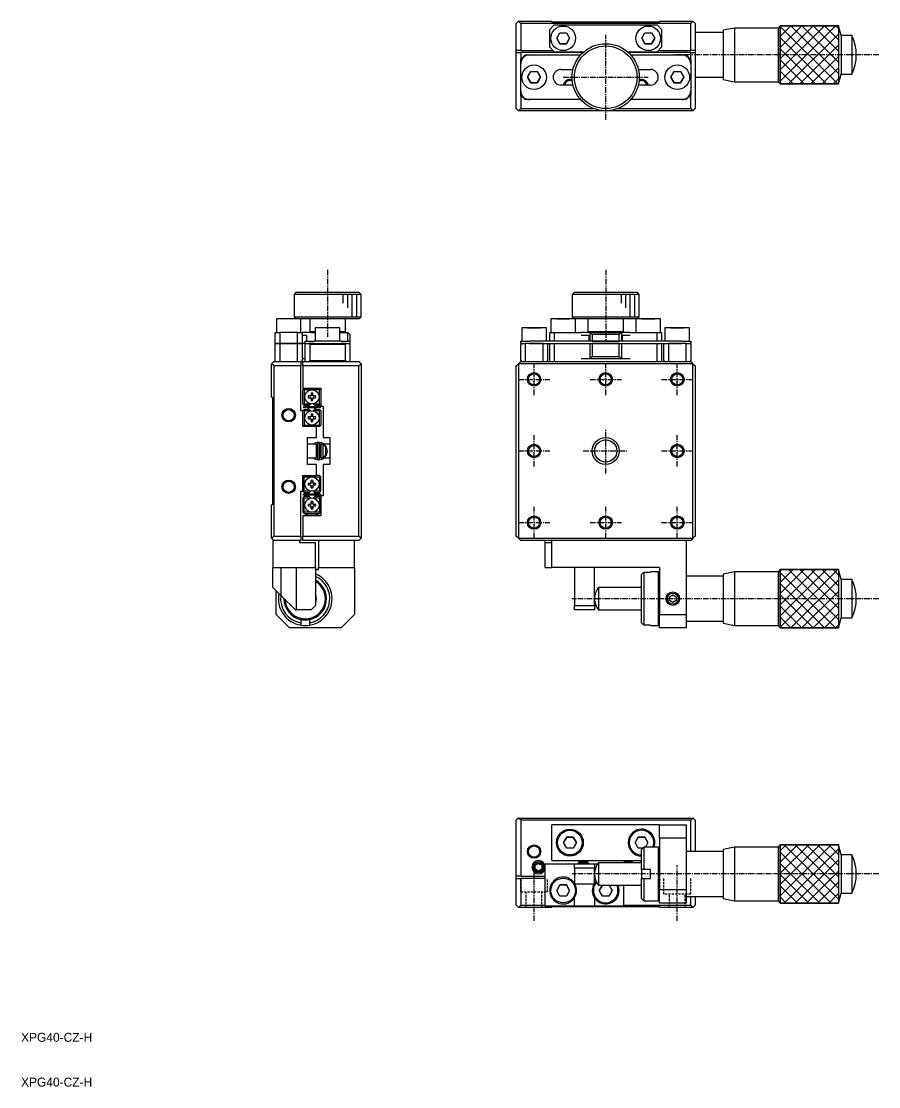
# Model space of a CAD drawing. Extents: x 10 to 361, y 10 to 248.
# Drawn here: x 10.1 to 201.6, y 10 to 248 of the extents above; entities that cross this region are included whole.
import ezdxf

# ---------------------------------------------------------------- set-up
doc = ezdxf.new("R2010")
doc.units = 0
doc.linetypes.add('CENTER', pattern=[2, 1.25, -0.25, 0.25, -0.25])
doc.linetypes.add('DASHED', pattern=[0.75, 0.5, -0.25])
doc.layers.get('0').update_dxf_attribs({"linetype": 'CONTINUOUS'})
doc.layers.add('CENTER', color=1, linetype='CENTER')
doc.styles.get("Standard").update_dxf_attribs({"font": 'FGP教科書体NT-M'})

msp = doc.modelspace()

# ---------------------------------------------------------------- linework, layer by layer
at = {"color": 7, "linetype": 'CONTINUOUS'}
for p, q in [((120.641971, 247.5), (121.141971, 248)), ((121.141971, 248), (121.641971, 247.5)), ((121.141971, 248), (128.641971, 248)), ((128.641971, 247.8), (128.641971, 248)), ((152.641971, 247.8), (128.641971, 247.8)), ((152.641971, 248), (152.641971, 247.8)), ((152.641971, 248), (160.141971, 248)), ((159.641971, 247.5), (160.141971, 248)), ((160.141971, 248), (160.641971, 247.5)), ((120.641971, 241.5), (120.641971, 247.5)), ((121.641971, 247.5), (121.641971, 241.5)), ((159.641971, 247.5), (121.641971, 247.5)), ((129.141971, 247.2), (128.141971, 246.2)), ((128.141971, 242.2), (128.141971, 246.2)), ((129.141971, 247.2), (152.141971, 247.2)), ((129.698595, 244.2), (130.420283, 245.45)), ((130.420283, 245.45), (131.863659, 245.45)), ((131.863659, 245.45), (132.585346, 244.2)), ((148.698595, 244.2), (149.420283, 245.45)), ((149.420283, 245.45), (150.863659, 245.45)), ((150.863659, 245.45), (151.585346, 244.2)), ((153.141971, 246.2), (152.141971, 247.2)), ((153.141971, 246.2), (153.141971, 242.2)), ((159.641971, 241.5), (159.641971, 247.5)), ((160.641971, 247.5), (160.641971, 241.5)), ((166.891971, 245.5), (160.641971, 245.5)), ((169.39197, 246.499996), (166.891971, 245.999997)), ((166.891971, 245.999997), (166.891971, 235.000003)), ((169.39197, 246.499996), (169.39197, 234.500004)), ((179.141975, 246.499996), (169.39197, 246.499996)), ((179.641977, 246.999999), (179.141975, 246.499996)), ((179.141975, 246.499996), (179.141975, 234.500004)), ((179.641977, 246.999999), (192.641978, 246.999999)), ((179.641977, 234.000001), (179.641977, 246.999999)), ((193.231466, 244.8), (192.641978, 246.999999)), ((192.641978, 246.999999), (192.641978, 234.000001)), ((130.420283, 242.95), (129.698595, 244.2)), ((129.698595, 244.2), (130.420283, 242.95)), ((131.863659, 242.95), (130.420283, 242.95)), ((130.420283, 242.95), (131.863659, 242.95)), ((132.585346, 244.2), (131.863659, 242.95)), ((131.863659, 242.95), (132.585346, 244.2)), ((149.420283, 242.95), (148.698595, 244.2)), ((148.698595, 244.2), (149.420283, 242.95)), ((150.863659, 242.95), (149.420283, 242.95)), ((149.420283, 242.95), (150.863659, 242.95)), ((151.585346, 244.2), (150.863659, 242.95)), ((150.863659, 242.95), (151.585346, 244.2)), ((193.231466, 244.8), (193.231466, 236.2)), ((195.641977, 244.8), (193.231466, 244.8)), ((195.641977, 244.8), (195.641977, 236.2)), ((121.641971, 241.5), (120.641971, 241.5)), ((120.641971, 241), (120.641971, 241.5)), ((120.641971, 228.5), (120.641971, 241)), ((120.641971, 241), (121.641971, 241)), ((121.641971, 241.5), (128.841971, 241.5)), ((121.641971, 241), (121.641971, 239.5)), ((135.542951, 241), (121.641971, 241)), ((122.641971, 240.5), (121.841971, 239.7)), ((122.641971, 240.5), (123.641971, 240.5)), ((123.641971, 240.5), (135.051801, 240.5)), ((128.141971, 242.2), (129.141971, 241.2)), ((129.141971, 241.2), (135.141971, 241.2)), ((159.641971, 241), (145.74099, 241)), ((146.141971, 241.2), (152.141971, 241.2)), ((146.232141, 240.5), (157.641971, 240.5)), ((152.141971, 241.2), (153.141971, 242.2)), ((152.441971, 241.5), (159.641971, 241.5)), ((157.641971, 240.5), (158.641971, 240.5)), ((159.441971, 239.7), (158.641971, 240.5)), ((160.641971, 241.5), (159.641971, 241.5)), ((159.641971, 241), (160.641971, 241)), ((159.641971, 239.5), (159.641971, 241)), ((160.641971, 241.5), (160.641971, 241)), ((160.641971, 241), (160.641971, 228.5)), ((121.641971, 239.5), (121.841971, 239.7)), ((121.641971, 238.5), (121.641971, 239.5)), ((121.641971, 232.5), (121.641971, 238.5)), ((121.841971, 239.7), (121.841971, 239.37178)), ((159.441971, 239.37178), (159.441971, 239.7)), ((159.441971, 239.7), (159.641971, 239.5)), ((159.641971, 239.5), (159.641971, 238.5)), ((159.641971, 238.5), (159.641971, 232.5)), ((123.198595, 235.5), (123.920283, 236.75)), ((123.920283, 236.75), (125.363659, 236.75)), ((125.363659, 236.75), (126.085346, 235.5)), ((130.641971, 237.25), (133.348995, 237.25)), ((147.934947, 237.25), (150.641971, 237.25)), ((155.198595, 235.5), (155.920283, 236.75)), ((155.920283, 236.75), (157.363659, 236.75)), ((157.363659, 236.75), (158.085346, 235.5)), ((192.641978, 234.000001), (193.231466, 236.2)), ((193.231466, 236.2), (195.641977, 236.2)), ((123.920283, 234.25), (123.198595, 235.5)), ((123.198595, 235.5), (123.920283, 234.25)), ((125.363659, 234.25), (123.920283, 234.25)), ((123.920283, 234.25), (125.363659, 234.25)), ((126.085346, 235.5), (125.363659, 234.25)), ((125.363659, 234.25), (126.085346, 235.5)), ((133.348995, 233.75), (130.641971, 233.75)), ((150.641971, 233.75), (147.934947, 233.75)), ((155.920283, 234.25), (155.198595, 235.5)), ((155.198595, 235.5), (155.920283, 234.25)), ((157.363659, 234.25), (155.920283, 234.25)), ((155.920283, 234.25), (157.363659, 234.25)), ((158.085346, 235.5), (157.363659, 234.25)), ((157.363659, 234.25), (158.085346, 235.5)), ((160.641971, 235.5), (166.891971, 235.5)), ((166.891971, 235.000003), (169.39197, 234.500004)), ((169.39197, 234.500004), (179.141975, 234.500004)), ((179.141975, 234.500004), (179.641977, 234.000001)), ((192.641978, 234.000001), (179.641977, 234.000001)), ((121.641971, 231.5), (121.641971, 232.5)), ((121.841971, 231.3), (121.641971, 231.5)), ((121.641971, 231.5), (121.641971, 228.5)), ((121.841971, 231.62822), (121.841971, 231.3)), ((121.841971, 231.3), (122.641971, 230.5)), ((158.641971, 230.5), (159.441971, 231.3)), ((159.441971, 231.3), (159.441971, 231.62822)), ((159.641971, 231.5), (159.441971, 231.3)), ((159.641971, 232.5), (159.641971, 231.5)), ((159.641971, 228.5), (159.641971, 231.5)), ((123.641971, 230.5), (122.641971, 230.5)), ((135.051801, 230.5), (123.641971, 230.5)), ((157.641971, 230.5), (146.232141, 230.5)), ((158.641971, 230.5), (157.641971, 230.5)), ((120.641971, 228.5), (121.141971, 228)), ((121.141971, 228), (121.641971, 228.5)), ((140.641971, 228), (121.141971, 228)), ((121.641971, 228.5), (137.949388, 228.5)), ((160.141971, 228), (140.641971, 228)), ((143.334553, 228.5), (159.641971, 228.5)), ((159.641971, 228.5), (160.141971, 228)), ((160.141971, 228), (160.641971, 228.5)), ((71.5, 187.5), (71, 187)), ((86, 187), (71, 187)), ((71, 187), (71, 182)), ((71.5, 187.5), (85.5, 187.5)), ((86, 187), (85.5, 187.5)), ((86, 182), (86, 187)), ((133.641971, 187.5), (133.141971, 187)), ((140.641971, 187), (133.141971, 187)), ((133.141971, 187), (133.141971, 182)), ((133.641971, 187.5), (140.641971, 187.5)), ((140.641971, 187.5), (147.641971, 187.5)), ((148.141971, 187), (140.641971, 187)), ((148.141971, 187), (147.641971, 187.5)), ((148.141971, 182), (148.141971, 187)), ((72.55, 181.5), (67.05, 181.5)), ((67.05, 181.5), (67.05, 178.5)), ((71, 182), (86, 182)), ((71, 182), (71.5, 181.5)), ((85.5, 181.5), (72.55, 181.5)), ((72.55, 178.5), (72.55, 181.5)), ((74.5, 181.5), (74.5, 178.7)), ((82.5, 178.7), (82.5, 181.5)), ((85.5, 181.5), (86, 182)), ((133.641971, 181.5), (128.391971, 181.5)), ((131.141971, 181.5), (128.391971, 181.5)), ((128.391971, 181.5), (128.391971, 178.5)), ((129.698595, 181.5), (130.420283, 181.5)), ((130.420283, 181.5), (129.698595, 181.5)), ((130.420283, 181.5), (131.863659, 181.5)), ((131.863659, 181.5), (130.420283, 181.5)), ((133.641971, 181.5), (131.141971, 181.5)), ((131.863659, 181.5), (132.585346, 181.5)), ((132.585346, 181.5), (131.863659, 181.5)), ((133.141971, 182), (148.141971, 182)), ((133.141971, 182), (133.641971, 181.5)), ((147.641971, 181.5), (133.641971, 181.5)), ((133.891971, 178.5), (133.891971, 181.5)), ((136.641971, 181.5), (136.641971, 178.7)), ((144.641971, 178.7), (144.641971, 181.5)), ((147.391971, 181.5), (147.391971, 178.5)), ((147.641971, 181.5), (148.141971, 182)), ((152.891971, 181.5), (147.641971, 181.5)), ((150.141971, 181.5), (147.641971, 181.5)), ((148.698595, 181.5), (149.420283, 181.5)), ((149.420283, 181.5), (148.698595, 181.5)), ((149.420283, 181.5), (150.863659, 181.5)), ((150.863659, 181.5), (149.420283, 181.5)), ((152.891971, 181.5), (150.141971, 181.5)), ((150.863659, 181.5), (151.585346, 181.5)), ((151.585346, 181.5), (150.863659, 181.5)), ((152.891971, 178.5), (152.891971, 181.5)), ((74.5, 178.7), (75.75, 178.7)), ((74.5, 178.7), (74.7, 178.5)), ((81.25, 179.5), (75.75, 179.5)), ((75.75, 179.5), (75.75, 176.5)), ((81.25, 176.5), (81.25, 179.5)), ((81.25, 178.7), (82.5, 178.7)), ((82.3, 178.5), (82.5, 178.7)), ((127.391971, 179.5), (121.891971, 179.5)), ((124.641971, 179.5), (121.891971, 179.5)), ((121.891971, 179.5), (121.891971, 176.5)), ((123.198595, 179.5), (123.920283, 179.5)), ((123.920283, 179.5), (123.198595, 179.5)), ((123.920283, 179.5), (125.363659, 179.5)), ((125.363659, 179.5), (123.920283, 179.5)), ((127.391971, 179.5), (124.641971, 179.5)), ((125.363659, 179.5), (126.085346, 179.5)), ((126.085346, 179.5), (125.363659, 179.5)), ((127.391971, 176.5), (127.391971, 179.5)), ((136.641971, 178.7), (144.641971, 178.7)), ((136.641971, 178.7), (136.841971, 178.5)), ((144.441971, 178.5), (144.641971, 178.7)), ((159.391971, 179.5), (153.891971, 179.5)), ((156.641971, 179.5), (153.891971, 179.5)), ((153.891971, 179.5), (153.891971, 176.5)), ((155.198595, 179.5), (155.920283, 179.5)), ((155.920283, 179.5), (155.198595, 179.5)), ((155.920283, 179.5), (157.363659, 179.5)), ((157.363659, 179.5), (155.920283, 179.5)), ((159.391971, 179.5), (156.641971, 179.5)), ((157.363659, 179.5), (158.085346, 179.5)), ((158.085346, 179.5), (157.363659, 179.5)), ((159.391971, 176.5), (159.391971, 179.5)), ((66.8, 176), (66.8, 178.5)), ((66.8, 178.5), (67.8, 178.5)), ((67.8, 178.5), (67.8, 176)), ((71.8, 178.5), (67.8, 178.5)), ((71.8, 176), (71.8, 178.5)), ((71.8, 178.5), (72.8, 178.5)), ((72.8, 178.5), (72.8, 176)), ((74.8, 178.5), (72.8, 178.5)), ((73.8, 177.8), (72.8, 177.8)), ((73.5, 176), (73.5, 176.5)), ((73.5, 176.5), (75.5, 176.5)), ((73.8, 177.8), (73.8, 176.5)), ((74.8, 178.5), (75.75, 178.5)), ((81.5, 176.5), (75.5, 176.5)), ((81.25, 178.5), (83, 178.5)), ((81.5, 176.5), (83.5, 176.5)), ((83, 176.5), (83, 178.5)), ((83, 178.5), (83.5, 178)), ((83.5, 178), (83.5, 176.5)), ((83.5, 176.5), (83.5, 176)), ((121.641971, 176), (121.641971, 176.5)), ((121.641971, 176.5), (123.641971, 176.5)), ((137.641971, 176.5), (123.641971, 176.5)), ((128.141971, 176.5), (128.141971, 178.5)), ((128.141971, 178.5), (129.141971, 178.5)), ((129.141971, 178.5), (129.141971, 176.5)), ((129.141971, 178.5), (135.141971, 178.5)), ((136.841971, 178.5), (135.141971, 178.5)), ((136.874022, 177.8), (135.141971, 177.8)), ((137.141971, 178.5), (136.841971, 178.5)), ((136.874022, 177.8), (136.874022, 176.5)), ((137.141971, 176.5), (137.141971, 178.5)), ((137.141971, 178.5), (137.641971, 178)), ((137.141971, 178.5), (144.141971, 178.5)), ((137.641971, 178), (137.641971, 176.5)), ((143.641971, 178), (137.641971, 178)), ((137.641971, 176.5), (143.641971, 176.5)), ((143.641971, 176.5), (137.641971, 176.5)), ((144.141971, 178.5), (143.641971, 178)), ((143.641971, 176.5), (143.641971, 178)), ((157.641971, 176.5), (143.641971, 176.5)), ((144.441971, 178.5), (144.141971, 178.5)), ((144.141971, 178.5), (144.141971, 176.5)), ((146.141971, 177.8), (144.40992, 177.8)), ((144.40992, 176.5), (144.40992, 177.8)), ((146.141971, 178.5), (144.441971, 178.5)), ((146.141971, 178.5), (152.141971, 178.5)), ((152.141971, 176.5), (152.141971, 178.5)), ((152.141971, 178.5), (153.141971, 178.5)), ((153.141971, 178.5), (153.141971, 176.5)), ((157.641971, 176.5), (159.641971, 176.5)), ((159.641971, 176.5), (159.641971, 176)), ((67.8, 176), (66.8, 176)), ((66.8, 172), (66.8, 176)), ((66.8, 176), (67.8, 176)), ((67.8, 176), (71.8, 176)), ((67.8, 176), (67.8, 172)), ((71.8, 176), (67.8, 176)), ((72.8, 176), (71.8, 176)), ((71.8, 172), (71.8, 176)), ((71.8, 176), (72.8, 176)), ((72.8, 176), (72.8, 172)), ((73.5, 176), (72.8, 176)), ((73.5, 172), (73.5, 176)), ((73.5, 176), (74.3, 176)), ((74.5, 175.8), (74.3, 176)), ((74.3, 176), (74.62822, 176)), ((74.62822, 176), (74.3, 176)), ((74.5, 175.8), (74.5, 172.2)), ((82.5, 175.8), (74.5, 175.8)), ((75.5, 176), (74.62822, 176)), ((75.5, 176), (81.5, 176)), ((82.37178, 176), (81.5, 176)), ((82.37178, 176), (82.7, 176)), ((82.7, 176), (82.37178, 176)), ((82.7, 176), (82.5, 175.8)), ((82.5, 172.2), (82.5, 175.8)), ((82.7, 176), (83.5, 176)), ((83.5, 176), (83.5, 172)), ((121.841971, 176), (121.641971, 175.8)), ((121.841971, 176), (121.641971, 176)), ((121.641971, 172.2), (121.641971, 175.8)), ((121.841971, 176), (122.641971, 176)), ((122.641971, 176), (122.641971, 172)), ((123.641971, 176), (122.641971, 176)), ((123.641971, 176), (122.641971, 176)), ((126.641971, 176), (123.641971, 176)), ((123.641971, 176), (126.641971, 176)), ((126.641971, 172), (126.641971, 176)), ((126.641971, 176), (137.641971, 176)), ((127.641971, 175.8), (127.441971, 176)), ((127.641971, 175.8), (127.641971, 172.2)), ((128.141971, 172), (128.141971, 176)), ((129.141971, 176), (129.141971, 172)), ((137.141971, 172.6), (137.141971, 176)), ((137.641971, 176), (137.641971, 173.1)), ((143.641971, 176), (137.641971, 176)), ((137.641971, 176), (143.641971, 176)), ((143.641971, 173.1), (143.641971, 176)), ((143.641971, 176), (154.641971, 176)), ((144.141971, 176), (144.141971, 172.6)), ((152.141971, 172), (152.141971, 176)), ((153.141971, 176), (153.141971, 172)), ((153.841971, 176), (153.641971, 175.8)), ((153.641971, 172.2), (153.641971, 175.8)), ((154.641971, 176), (154.641971, 172)), ((157.641971, 176), (154.641971, 176)), ((154.641971, 176), (157.641971, 176)), ((158.641971, 176), (157.641971, 176)), ((158.641971, 176), (157.641971, 176)), ((158.641971, 172), (158.641971, 176)), ((158.641971, 176), (159.441971, 176)), ((159.641971, 175.8), (159.441971, 176)), ((159.641971, 176), (159.441971, 176)), ((159.641971, 175.8), (159.641971, 172.2)), ((66, 171.5), (66.5, 172)), ((66, 164), (66, 171.5)), ((66.5, 171), (66, 171.5)), ((66.5, 172), (72.5, 172)), ((72.8, 172), (72.5, 172)), ((72.5, 172), (72.5, 171)), ((73.5, 172.6), (72.8, 172.6)), ((73, 171), (73, 172)), ((73, 172), (85.5, 172)), ((74.3, 172), (74.5, 172.2)), ((74.5, 172.2), (82.5, 172.2)), ((82.5, 172.2), (82.7, 172)), ((86, 171.5), (85.5, 172)), ((85.5, 171), (86, 171.5)), ((86, 171.5), (86, 132.5)), ((120.641971, 171), (121.141971, 171.5)), ((121.141971, 171.5), (121.641971, 172)), ((121.141971, 171.5), (121.141971, 132.5)), ((160.141971, 171.5), (121.141971, 171.5)), ((121.641971, 172.2), (121.841971, 172)), ((121.641971, 172), (159.641971, 172)), ((127.441971, 172), (127.641971, 172.2)), ((137.141971, 172.6), (135.141971, 172.6)), ((137.641971, 173.1), (137.141971, 172.6)), ((144.141971, 172.6), (137.141971, 172.6)), ((137.641971, 173.1), (143.641971, 173.1)), ((143.641971, 173.1), (144.141971, 172.6)), ((146.141971, 172.6), (144.141971, 172.6)), ((153.641971, 172.2), (153.841971, 172)), ((159.441971, 172), (159.641971, 172.2)), ((159.641971, 172), (160.141971, 171.5)), ((160.141971, 132.5), (160.141971, 171.5)), ((160.141971, 171.5), (160.641971, 171)), ((66.5, 171), (66.5, 133)), ((72.5, 171), (66.5, 171)), ((72.5, 161), (72.5, 171)), ((73, 171), (73, 166)), ((85.5, 171), (73, 171)), ((85.5, 133), (85.5, 171)), ((120.641971, 133), (120.641971, 171)), ((160.641971, 171), (160.641971, 133)), ((73, 166), (77, 166)), ((73, 165.7), (73.15, 165.85)), ((73, 162.5), (73, 165.7)), ((73.3, 166), (73.15, 165.85)), ((73.15, 165.85), (73.3, 165.7)), ((73.3, 165.7), (73.3, 162.5)), ((75, 165.7), (73.3, 165.7)), ((74.8, 164.3), (74.173864, 164.3)), ((74.8, 164.926136), (74.8, 164.3)), ((76.7, 165.7), (75, 165.7)), ((75.2, 164.3), (75.2, 164.926136)), ((75.826136, 164.3), (75.2, 164.3)), ((76.85, 165.85), (76.7, 166)), ((76.7, 165.7), (76.85, 165.85)), ((76.7, 162.5), (76.7, 165.7)), ((76.85, 165.85), (77, 165.7)), ((77, 166), (77, 162)), ((66, 164), (66.2, 164)), ((66.2, 164), (66.2, 140)), ((73.15, 162.35), (73, 162.5)), ((73.3, 162.5), (73.15, 162.35)), ((73.15, 162.35), (73.3, 162.2)), ((73.3, 162.5), (74.600951, 162.5)), ((74.300951, 162.2), (73.3, 162.2)), ((74.714938, 162.525599), (74.098439, 161.909099)), ((74.098439, 161.873744), (74.487348, 162.262652)), ((74.173864, 163.9), (74.8, 163.9)), ((74.300951, 162.2), (74.600951, 162.5)), ((74.487348, 162.262652), (74.745126, 162.520431)), ((74.600951, 162.5), (74.641607, 162.540656)), ((74.8, 163.9), (74.8, 163.273864)), ((75.2, 163.273864), (75.2, 163.9)), ((75.2, 163.9), (75.826136, 163.9)), ((75.901561, 161.909099), (75.285062, 162.525599)), ((75.358393, 162.540656), (75.399049, 162.5)), ((75.399049, 162.5), (76.7, 162.5)), ((75.399049, 162.5), (75.699049, 162.2)), ((76.7, 162.2), (75.699049, 162.2)), ((76.85, 162.35), (76.7, 162.5)), ((76.7, 162.2), (76.85, 162.35)), ((77, 162.5), (76.85, 162.35)), ((77, 162), (77.5, 162)), ((77.5, 162), (77.5, 155)), ((73, 161), (72.5, 161)), ((73, 161), (73.15, 161.15)), ((73, 157.5), (73, 161)), ((73.1, 161.85), (73.1, 161.65)), ((76.9, 161.85), (73.1, 161.85)), ((76.9, 161.65), (73.1, 161.65)), ((73.3, 161.3), (73.15, 161.15)), ((73.15, 161.15), (73.3, 161)), ((73.3, 161.3), (74.300951, 161.3)), ((73.3, 161), (73.3, 157.8)), ((74.600951, 161), (73.3, 161)), ((74.098439, 161.590901), (74.714938, 160.974401)), ((74.8, 159.6), (74.173864, 159.6)), ((74.600951, 161), (74.300951, 161.3)), ((74.641607, 160.959344), (74.600951, 161)), ((74.8, 160.226136), (74.8, 159.6)), ((75.2, 159.6), (75.2, 160.226136)), ((75.826136, 159.6), (75.2, 159.6)), ((75.901561, 161.626256), (75.254874, 160.979569)), ((75.285062, 160.974401), (75.901561, 161.590901)), ((75.399049, 161), (75.358393, 160.959344)), ((75.699049, 161.3), (75.399049, 161)), ((76.7, 161), (75.399049, 161)), ((75.699049, 161.3), (76.7, 161.3)), ((76.85, 161.15), (76.7, 161.3)), ((76.7, 161), (76.85, 161.15)), ((76.7, 157.8), (76.7, 161)), ((76.85, 161.15), (77, 161)), ((76.9, 161.65), (76.9, 161.85)), ((77, 161), (77, 157.8)), ((73.15, 157.65), (73, 157.8)), ((76, 157.5), (73, 157.5)), ((73.3, 157.8), (73.15, 157.65)), ((73.15, 157.65), (73.3, 157.5)), ((73.3, 157.8), (75, 157.8)), ((74.173864, 159.2), (74.8, 159.2)), ((74.8, 159.2), (74.8, 158.573864)), ((75, 157.8), (76.7, 157.8)), ((75.2, 158.573864), (75.2, 159.2)), ((75.2, 159.2), (75.826136, 159.2)), ((76.7, 157.5), (76, 157.5)), ((76, 155), (76, 157.5)), ((76.85, 157.65), (76.7, 157.8)), ((76.7, 157.5), (76.85, 157.65)), ((77, 157.8), (76.85, 157.65)), ((74, 155), (76, 155)), ((74, 153.075), (74, 155)), ((77.5, 155), (79, 155)), ((79, 155), (79, 149)), ((76, 153.5), (74, 153.5)), ((74, 150.925), (74, 153.075)), ((75.999964, 153.400838), (76.271101, 153.468498)), ((76, 150.5), (76, 153.5)), ((76.271159, 153), (76, 153)), ((76.271159, 153.709344), (76.271159, 150.259344)), ((77.219463, 153.793811), (76.525872, 153.932791)), ((76.722297, 153.778548), (76.711541, 153.774085)), ((76.721159, 150.259344), (76.721159, 153.709344)), ((76.721159, 153.105838), (76.721457, 153.118598)), ((77, 153), (76.721159, 153)), ((76.721457, 153.118598), (76.7224, 153.132035)), ((76.755749, 153.791149), (76.722297, 153.778548)), ((76.7224, 153.132035), (76.723987, 153.14541)), ((76.723987, 153.14541), (76.726214, 153.158691)), ((76.726214, 153.158691), (76.729077, 153.171849)), ((76.729077, 153.171849), (76.732569, 153.184853)), ((76.732569, 153.184853), (76.736683, 153.197673)), ((76.736683, 153.197673), (76.741411, 153.210281)), ((76.741411, 153.210281), (76.746744, 153.222646)), ((76.746744, 153.222646), (76.752669, 153.234739)), ((76.752669, 153.234739), (76.759176, 153.246533)), ((76.789776, 153.802061), (76.755749, 153.791149)), ((76.759176, 153.246533), (76.76625, 153.257998)), ((76.76625, 153.257998), (76.773878, 153.269107)), ((76.773878, 153.269107), (76.782043, 153.279833)), ((76.782043, 153.279833), (76.790728, 153.290148)), ((76.824294, 153.811258), (76.789776, 153.802061)), ((76.790728, 153.290148), (76.799914, 153.300027)), ((76.799914, 153.300027), (76.809583, 153.309445)), ((76.809583, 153.309445), (76.819712, 153.318376)), ((76.819712, 153.318376), (76.83028, 153.326796)), ((76.859219, 153.818718), (76.824294, 153.811258)), ((76.83028, 153.326796), (76.841262, 153.334682)), ((76.841262, 153.334682), (76.852633, 153.342013)), ((76.852633, 153.342013), (76.864366, 153.348766)), ((76.894466, 153.824423), (76.859219, 153.818718)), ((76.864366, 153.348766), (76.876434, 153.354922)), ((76.876434, 153.354922), (76.888807, 153.360463)), ((76.888807, 153.360463), (76.901455, 153.365372)), ((76.929949, 153.82836), (76.894466, 153.824423)), ((76.901455, 153.365372), (76.914346, 153.369632)), ((76.914346, 153.369632), (76.927446, 153.37323)), ((76.927446, 153.37323), (76.940723, 153.376154)), ((76.965581, 153.830518), (76.929949, 153.82836)), ((76.940723, 153.376154), (76.954139, 153.378394)), ((76.954139, 153.378394), (76.967661, 153.379941)), ((77.001276, 153.830893), (76.965581, 153.830518)), ((76.967661, 153.379941), (76.981251, 153.380791)), ((76.981251, 153.380791), (76.994871, 153.380938)), ((76.994871, 153.380938), (77.000003, 153.380812)), ((77, 153.5), (77, 153)), ((77, 153.5), (77, 150.5)), ((77.5, 153.5), (77, 153.5)), ((77, 151), (77, 153)), ((77, 153), (77, 151)), ((77.036947, 153.829483), (77.001276, 153.830893)), ((77.072506, 153.826292), (77.036947, 153.829483)), ((77.107867, 153.821326), (77.072506, 153.826292)), ((77.142944, 153.814598), (77.107867, 153.821326)), ((77.177651, 153.806122), (77.142944, 153.814598)), ((77.211902, 153.79592), (77.177651, 153.806122)), ((77.191215, 153.5), (77.198903, 153.516228)), ((77.198903, 153.516228), (77.206512, 153.532782)), ((77.205803, 153.506616), (77.202652, 153.499996)), ((77.285716, 153.766047), (77.205803, 153.506616)), ((77.206512, 153.532782), (77.213989, 153.549551)), ((77.245612, 153.784015), (77.211902, 153.79592)), ((77.213989, 153.549551), (77.221286, 153.566424)), ((77.221286, 153.566424), (77.228353, 153.583287)), ((77.228353, 153.583287), (77.235143, 153.600027)), ((77.235143, 153.600027), (77.241611, 153.616534)), ((77.241611, 153.616534), (77.247714, 153.632697)), ((77.276965, 153.771197), (77.245612, 153.784015)), ((77.247714, 153.632697), (77.25341, 153.648407)), ((77.25341, 153.648407), (77.258663, 153.663561)), ((77.258663, 153.663561), (77.263436, 153.678056)), ((77.263436, 153.678056), (77.267698, 153.691796)), ((77.267698, 153.691796), (77.271421, 153.704689)), ((77.271421, 153.704689), (77.274579, 153.716649)), ((77.274579, 153.716649), (77.277151, 153.727596)), ((77.277791, 153.770721), (77.276965, 153.771197)), ((77.277151, 153.727596), (77.279121, 153.737457)), ((77.279968, 153.767653), (77.277791, 153.770721)), ((77.279121, 153.737457), (77.280475, 153.746167)), ((77.309735, 153.755161), (77.279765, 153.768599)), ((77.280772, 153.764842), (77.279968, 153.767653)), ((77.280475, 153.746167), (77.281204, 153.753666)), ((77.281303, 153.759905), (77.280772, 153.764842)), ((77.281204, 153.753666), (77.281303, 153.759905)), ((77.5, 153.442001), (77.5, 153.5)), ((77.5, 150.550753), (77.5, 153.442001)), ((77.5, 153.442001), (78, 152.912855)), ((77.720141, 153.5), (77.720028, 153.5)), ((77.72055, 153.5), (77.720434, 153.5)), ((79, 153.5), (77.72071, 153.5)), ((78, 152.9201), (78, 152.912855)), ((78, 152.912855), (78, 151.0799)), ((74, 149), (74, 150.925)), ((74, 150.5), (76, 150.5)), ((76.271104, 150.500422), (75.999856, 150.567673)), ((76, 151), (76.271159, 151)), ((76.721159, 151), (77, 151)), ((76.721256, 150.855635), (76.721159, 150.862851)), ((77.000039, 150.570567), (76.721196, 150.500147)), ((76.721934, 150.842177), (76.721256, 150.855635)), ((76.723257, 150.828765), (76.721934, 150.842177)), ((76.725224, 150.815428), (76.723257, 150.828765)), ((76.727831, 150.802197), (76.725224, 150.815428)), ((76.731074, 150.789103), (76.727831, 150.802197)), ((76.734945, 150.776175), (76.731074, 150.789103)), ((76.739439, 150.763446), (76.734945, 150.776175)), ((76.744545, 150.750943), (76.739439, 150.763446)), ((76.750256, 150.738698), (76.744545, 150.750943)), ((76.756558, 150.72674), (76.750256, 150.738698)), ((76.763439, 150.715098), (76.756558, 150.72674)), ((76.770886, 150.703801), (76.763439, 150.715098)), ((76.778884, 150.692878), (76.770886, 150.703801)), ((76.787414, 150.682356), (76.778884, 150.692878)), ((76.79646, 150.672263), (76.787414, 150.682356)), ((76.806001, 150.662625), (76.79646, 150.672263)), ((76.816015, 150.65347), (76.806001, 150.662625)), ((76.826481, 150.644821), (76.816015, 150.65347)), ((76.837374, 150.636703), (76.826481, 150.644821)), ((76.848669, 150.62914), (76.837374, 150.636703)), ((76.860337, 150.622154), (76.848669, 150.62914)), ((76.87235, 150.615764), (76.860337, 150.622154)), ((76.884679, 150.609991), (76.87235, 150.615764)), ((76.89729, 150.604852), (76.884679, 150.609991)), ((76.910153, 150.600363), (76.89729, 150.604852)), ((76.923232, 150.596538), (76.910153, 150.600363)), ((76.936493, 150.593389), (76.923232, 150.596538)), ((76.9499, 150.590926), (76.936493, 150.593389)), ((76.963416, 150.589158), (76.9499, 150.590926)), ((76.977005, 150.588088), (76.963416, 150.589158)), ((76.990629, 150.587721), (76.977005, 150.588088)), ((77.000002, 150.587877), (76.990629, 150.587721)), ((77, 151), (77, 150.500062)), ((77, 150.5), (77.5, 150.5)), ((77.215235, 150.173862), (77.276965, 150.197492)), ((77.2764, 150.198564), (77.289553, 150.20437)), ((77.281119, 150.201874), (77.285462, 150.202552)), ((78, 151.0799), (77.5, 150.550753)), ((77.5, 150.5), (77.5, 150.550753)), ((77.758456, 150.5), (79, 150.5)), ((76, 149), (74, 149)), ((76, 146.5), (76, 149)), ((77.5, 149), (77.5, 142)), ((79, 149), (77.5, 149)), ((73, 143), (73, 146.5)), ((73, 146.5), (76, 146.5)), ((73.15, 146.35), (73, 146.2)), ((73.15, 146.35), (73.3, 146.5)), ((73.3, 146.2), (73.15, 146.35)), ((73.3, 143), (73.3, 146.2)), ((73.3, 146.2), (75, 146.2)), ((74.8, 144.8), (74.8, 145.426136)), ((75, 146.2), (76.7, 146.2)), ((75.2, 145.426136), (75.2, 144.8)), ((76.7, 146.5), (76, 146.5)), ((76.7, 146.5), (76.85, 146.35)), ((76.85, 146.35), (76.7, 146.2)), ((76.7, 146.2), (76.7, 143)), ((77, 146.2), (76.85, 146.35)), ((77, 143), (77, 146.2)), ((72.5, 143), (73, 143)), ((72.5, 133), (72.5, 143)), ((73, 143), (73.15, 142.85)), ((73.15, 142.85), (73.3, 143)), ((73.3, 142.7), (73.15, 142.85)), ((74.600951, 143), (73.3, 143)), ((74.714938, 143.025599), (74.098439, 142.409099)), ((74.173864, 144.8), (74.8, 144.8)), ((74.8, 144.4), (74.173864, 144.4)), ((74.600951, 143), (74.300951, 142.7)), ((74.641607, 143.040656), (74.600951, 143)), ((74.8, 143.773864), (74.8, 144.4)), ((75.2, 144.8), (75.826136, 144.8)), ((75.2, 144.4), (75.2, 143.773864)), ((75.826136, 144.4), (75.2, 144.4)), ((75.901561, 142.373744), (75.254874, 143.020431)), ((75.901561, 142.409099), (75.285062, 143.025599)), ((75.399049, 143), (75.358393, 143.040656)), ((75.699049, 142.7), (75.399049, 143)), ((76.7, 143), (75.399049, 143)), ((76.7, 143), (76.85, 142.85)), ((76.85, 142.85), (76.7, 142.7)), ((76.85, 142.85), (77, 143)), ((73.15, 141.65), (73, 141.5)), ((73, 141.5), (73, 138.3)), ((73.1, 142.15), (73.1, 142.35)), ((76.9, 142.35), (73.1, 142.35)), ((76.9, 142.15), (73.1, 142.15)), ((73.15, 141.65), (73.3, 141.8)), ((73.3, 141.5), (73.15, 141.65)), ((73.3, 142.7), (74.300951, 142.7)), ((74.300951, 141.8), (73.3, 141.8)), ((73.3, 138.3), (73.3, 141.5)), ((73.3, 141.5), (74.600951, 141.5)), ((74.098439, 142.126256), (74.487348, 141.737348)), ((74.098439, 142.090901), (74.714938, 141.474401)), ((74.300951, 141.8), (74.600951, 141.5)), ((74.487348, 141.737348), (74.745126, 141.479569)), ((74.600951, 141.5), (74.641607, 141.459344)), ((74.8, 140.1), (74.8, 140.726136)), ((75.2, 140.726136), (75.2, 140.1)), ((75.285062, 141.474401), (75.901561, 142.090901)), ((75.358393, 141.459344), (75.399049, 141.5)), ((75.399049, 141.5), (75.699049, 141.8)), ((75.399049, 141.5), (76.7, 141.5)), ((75.699049, 142.7), (76.7, 142.7)), ((76.7, 141.8), (75.699049, 141.8)), ((76.7, 141.8), (76.85, 141.65)), ((76.85, 141.65), (76.7, 141.5)), ((76.7, 141.5), (76.7, 138.3)), ((77, 141.5), (76.85, 141.65)), ((76.9, 142.35), (76.9, 142.15)), ((77, 142), (77, 137.5)), ((77.5, 142), (77, 142)), ((66, 132.5), (66, 140)), ((66.2, 140), (66, 140)), ((73, 138.3), (73.15, 138.15)), ((73.15, 138.15), (73.3, 138.3)), ((73.3, 138), (73.15, 138.15)), ((75, 138.3), (73.3, 138.3)), ((74.173864, 140.1), (74.8, 140.1)), ((74.8, 139.7), (74.173864, 139.7)), ((74.8, 139.073864), (74.8, 139.7)), ((76.7, 138.3), (75, 138.3)), ((75.2, 140.1), (75.826136, 140.1)), ((75.826136, 139.7), (75.2, 139.7)), ((75.2, 139.7), (75.2, 139.073864)), ((76.7, 138.3), (76.85, 138.15)), ((76.85, 138.15), (76.7, 138)), ((76.85, 138.15), (77, 138.3)), ((77, 137.5), (73, 137.5)), ((73, 137.5), (73, 133)), ((73.3, 138), (76.7, 138)), ((73.75, 137.730744), (73.519256, 137.5)), ((74, 137.980744), (73.75, 137.730744)), ((74, 137.980744), (75, 137.980744)), ((75, 137.980744), (76, 137.980744)), ((76.25, 137.730744), (76, 137.980744)), ((76.480744, 137.5), (76.25, 137.730744)), ((66, 132.5), (66.5, 133)), ((66.5, 132), (66, 132.5)), ((66.3, 132), (66.3, 126)), ((66.5, 132), (66.3, 132)), ((66.5, 133), (72.5, 133)), ((72.5, 132), (66.5, 132)), ((72.3, 131.5), (72.3, 132)), ((75.8, 131.5), (72.3, 131.5)), ((72.5, 133), (72.5, 132)), ((73, 132), (73, 133)), ((73, 133), (85.5, 133)), ((85.5, 132), (73, 132)), ((75.8, 126), (75.8, 131.5)), ((76.5, 132), (76.5, 126)), ((84.5, 126), (84.5, 132)), ((86, 132.5), (85.5, 133)), ((85.5, 132), (86, 132.5)), ((121.141971, 132.5), (120.641971, 133)), ((121.141971, 132.5), (160.141971, 132.5)), ((121.641971, 132), (121.141971, 132.5)), ((159.641971, 132), (121.641971, 132)), ((127.141971, 131.5), (127.141971, 132)), ((127.141971, 126), (127.141971, 131.5)), ((128.641971, 131.5), (127.141971, 131.5)), ((128.641971, 126), (128.641971, 132)), ((158.641971, 132), (158.641971, 115.5)), ((160.141971, 132.5), (159.641971, 132)), ((160.641971, 133), (160.141971, 132.5)), ((66.3, 126), (75.8, 126)), ((66.3, 121.5), (66.3, 126)), ((68.141688, 119.658312), (68.141688, 126)), ((71.458312, 126), (71.458312, 116.5)), ((75.8, 126), (75.8, 117.5)), ((75.8, 125.5), (76.5, 125.5)), ((76.5, 126), (84.5, 126)), ((76.5, 125.5), (76.5, 126)), ((84.5, 126), (84.5, 115.5)), ((127.141971, 126), (128.641971, 126)), ((152.641971, 126), (128.641971, 126)), ((133.641971, 126), (133.641971, 117.5)), ((138.141971, 117.5), (138.141971, 126)), ((148.641971, 124.408327), (149.141971, 124.91608)), ((148.641971, 113.591673), (148.641971, 124.408327)), ((148.641971, 123.643559), (148.641971, 124.408327)), ((149.141971, 124.91608), (149.141971, 113.08392)), ((149.141971, 124.91608), (150.641971, 124.91608)), ((150.641971, 124.91608), (150.641971, 125)), ((150.641971, 124.91608), (150.641971, 125)), ((152.441971, 125), (150.641971, 125)), ((152.441971, 113), (152.441971, 125)), ((152.641971, 124.8), (152.441971, 125)), ((152.641971, 126), (152.641971, 115.5)), ((166.891971, 124), (158.641971, 124)), ((169.39197, 124.999996), (166.891971, 124.499997)), ((166.891971, 124.499997), (166.891971, 113.500003)), ((169.39197, 124.999996), (169.39197, 113.000004)), ((179.141975, 124.999996), (169.39197, 124.999996)), ((179.641977, 125.499999), (179.141975, 124.999996)), ((179.141975, 124.999996), (179.141975, 113.000004)), ((179.641977, 125.499999), (192.641978, 125.499999)), ((179.641977, 112.500001), (179.641977, 125.499999)), ((193.231466, 123.3), (192.641978, 125.499999)), ((192.641978, 125.499999), (192.641978, 112.500001)), ((66.3, 121.5), (68.141688, 119.658312)), ((139.01948, 121.499996), (139.01948, 116.500004)), ((148.641971, 121.499996), (139.01948, 121.499996)), ((193.231466, 123.3), (193.231466, 114.7)), ((195.641977, 123.3), (193.231466, 123.3)), ((195.641977, 123.3), (195.641977, 114.7)), ((67, 115.5), (67, 120.8)), ((71.3, 116.5), (68.141688, 119.658312)), ((154.891971, 119.433013), (155.641971, 119.866025)), ((154.891971, 118.566987), (154.891971, 119.433013)), ((155.641971, 119.866025), (156.391971, 119.433013)), ((156.391971, 119.433013), (156.391971, 118.566987)), ((74.8, 116.5), (75.8, 117.5)), ((133.641971, 116.5), (133.641971, 117.5)), ((133.641971, 117.5), (138.141971, 117.5)), ((138.141971, 117.5), (138.141971, 116.5)), ((155.641971, 118.133975), (154.891971, 118.566987)), ((156.391971, 118.566987), (155.641971, 118.133975)), ((67, 115.5), (70, 112.5)), ((71.3, 116.5), (71.458312, 116.5)), ((74.8, 116.5), (71.458312, 116.5)), ((72.5, 114.612518), (72.5, 114.356451)), ((72.5, 114.356451), (72.5, 113.591673)), ((74.5, 114.356456), (74.5, 114.612518)), ((74.5, 113.08392), (74.5, 114.356456)), ((74.5, 113.591673), (74.5, 114.356456)), ((81.5, 112.5), (84.5, 115.5)), ((138.141971, 116.5), (133.641971, 116.5)), ((139.01948, 116.500004), (148.641971, 116.500004)), ((148.641971, 113.591673), (148.641971, 114.356441)), ((152.641971, 115.5), (158.641971, 115.5)), ((152.641971, 112.5), (152.641971, 115.5)), ((158.641971, 115.5), (158.641971, 112.5)), ((192.641978, 112.500001), (193.231466, 114.7)), ((193.231466, 114.7), (195.641977, 114.7)), ((81.5, 112.5), (70, 112.5)), ((72.5, 113.591673), (72.5, 113.08392)), ((74.5, 113.08392), (74.5, 113.591673)), ((149.141971, 113.08392), (148.641971, 113.591673)), ((150.641971, 113.08392), (149.141971, 113.08392)), ((150.641971, 113), (150.641971, 113.08392)), ((150.641971, 113), (150.641971, 113.08392)), ((150.641971, 113), (152.441971, 113)), ((152.441971, 113), (152.641971, 113.2)), ((158.641971, 112.5), (152.641971, 112.5)), ((158.641971, 114), (166.891971, 114)), ((166.891971, 113.500003), (169.39197, 113.000004)), ((169.39197, 113.000004), (179.141975, 113.000004)), ((179.141975, 113.000004), (179.641977, 112.500001)), ((192.641978, 112.500001), (179.641977, 112.500001)), ((121.141971, 70), (120.641971, 69.5)), ((120.641971, 57), (120.641971, 69.5)), ((121.641971, 69.5), (121.141971, 70)), ((121.141971, 70), (160.141971, 70)), ((159.641971, 69.5), (121.641971, 69.5)), ((121.641971, 69.5), (121.641971, 57)), ((160.141971, 70), (159.641971, 69.5)), ((159.641971, 62.5), (159.641971, 69.5)), ((160.641971, 69.5), (160.141971, 70)), ((160.641971, 69.5), (160.641971, 62.5)), ((128.641971, 60.5), (128.641971, 68.5)), ((152.641971, 68.5), (128.641971, 68.5)), ((152.641971, 68.5), (158.641971, 68.5)), ((152.641971, 65.5), (152.641971, 68.5)), ((158.641971, 68.5), (158.641971, 65.5)), ((131.198595, 64.5), (131.920283, 65.75)), ((131.920283, 65.75), (131.198595, 64.5)), ((131.920283, 63.25), (131.198595, 64.5)), ((131.920283, 65.75), (133.363659, 65.75)), ((133.363659, 65.75), (131.920283, 65.75)), ((133.363659, 65.75), (134.085346, 64.5)), ((134.085346, 64.5), (133.363659, 65.75)), ((134.085346, 64.5), (133.363659, 63.25)), ((147.198595, 64.5), (147.920283, 65.75)), ((147.920283, 65.75), (147.198595, 64.5)), ((147.920283, 63.25), (147.198595, 64.5)), ((147.920283, 65.75), (149.363659, 65.75)), ((149.363659, 65.75), (147.920283, 65.75)), ((149.363659, 65.75), (150.085346, 64.5)), ((150.085346, 64.5), (149.363659, 65.75)), ((150.085346, 64.5), (149.507996, 63.5)), ((158.641971, 65.5), (152.641971, 65.5)), ((152.641971, 65.5), (152.641971, 54)), ((158.641971, 65.5), (158.641971, 54)), ((133.363659, 63.25), (131.920283, 63.25)), ((148.891971, 63.25), (147.920283, 63.25)), ((149.141971, 63.5), (148.641971, 63)), ((148.641971, 58.5), (148.641971, 63)), ((149.141971, 63.5), (149.141971, 58.5)), ((152.441971, 63.5), (149.141971, 63.5)), ((152.441971, 51.5), (152.441971, 63.5)), ((152.641971, 63.3), (152.441971, 63.5)), ((166.891971, 62.5), (158.641971, 62.5)), ((169.39197, 63.499996), (166.891971, 62.999997)), ((166.891971, 62.999997), (166.891971, 52.000003)), ((169.39197, 63.499996), (169.39197, 51.500004)), ((179.141975, 63.499996), (169.39197, 63.499996)), ((179.641977, 63.999999), (179.141975, 63.499996)), ((179.141975, 63.499996), (179.141975, 51.500004)), ((179.641977, 63.999999), (192.641978, 63.999999)), ((179.641977, 51.000001), (179.641977, 63.999999)), ((193.231466, 61.8), (192.641978, 63.999999)), ((192.641978, 63.999999), (192.641978, 51.000001)), ((124.891971, 59.433013), (125.641971, 59.866025)), ((125.641971, 59.866025), (126.391971, 59.433013)), ((127.141971, 50.3), (127.141971, 59.8)), ((127.141971, 59.8), (133.641971, 59.8)), ((128.641971, 60.5), (148.641971, 60.5)), ((133.641971, 58.8), (133.641971, 59.8)), ((133.641971, 59.8), (138.141971, 59.8)), ((135.527611, 59.8), (135.641971, 59.866025)), ((135.641971, 59.866025), (135.75633, 59.8)), ((138.141971, 59.8), (138.141971, 58.8)), ((138.141971, 59.8), (138.869366, 59.8)), ((139.01948, 59.999996), (139.01948, 55.000004)), ((148.641971, 59.999996), (139.01948, 59.999996)), ((193.231466, 61.8), (193.231466, 53.2)), ((195.641977, 61.8), (193.231466, 61.8)), ((195.641977, 61.8), (195.641977, 53.2)), ((124.891971, 58.566987), (124.891971, 59.433013)), ((125.641971, 58.133975), (124.891971, 58.566987)), ((126.391971, 58.566987), (125.641971, 58.133975)), ((126.391971, 59.433013), (126.391971, 58.566987)), ((133.641971, 58.8), (133.641971, 55.458312)), ((138.141971, 58.8), (133.641971, 58.8)), ((138.141971, 55.458312), (138.141971, 58.8)), ((148.641971, 58.500072), (148.641971, 56.499928)), ((149.141971, 58.5), (148.641971, 58.5)), ((150.641971, 58.5), (149.141971, 58.5)), ((150.641971, 56.5), (150.641971, 58.5)), ((121.641971, 57), (120.641971, 57)), ((120.641971, 56.5), (120.641971, 57)), ((120.641971, 50.5), (120.641971, 56.5)), ((120.641971, 56.5), (121.641971, 56.5)), ((121.641971, 57), (127.141971, 57)), ((121.641971, 56.5), (121.641971, 50.5)), ((127.141971, 56.5), (121.641971, 56.5)), ((129.698595, 53.8), (130.420283, 55.05)), ((130.420283, 55.05), (129.698595, 53.8)), ((130.420283, 55.05), (131.863659, 55.05)), ((131.863659, 55.05), (130.420283, 55.05)), ((131.863659, 55.05), (132.585346, 53.8)), ((132.585346, 53.8), (131.863659, 55.05)), ((133.740047, 55.3), (138.043895, 55.3)), ((139.01948, 55.000004), (148.641971, 55.000004)), ((139.198595, 53.8), (139.891418, 55.000004)), ((139.891418, 55.000004), (139.198595, 53.8)), ((141.392524, 55.000004), (142.085346, 53.8)), ((142.085346, 53.8), (141.392524, 55.000004)), ((144.641971, 55.000004), (144.641971, 50.3)), ((148.641971, 52), (148.641971, 56.5)), ((148.641971, 56.5), (149.141971, 56.5)), ((149.141971, 56.5), (149.141971, 51.5)), ((149.141971, 56.5), (150.641971, 56.5)), ((130.420283, 52.55), (129.698595, 53.8)), ((131.863659, 52.55), (130.420283, 52.55)), ((132.585346, 53.8), (131.863659, 52.55)), ((139.920283, 52.55), (139.198595, 53.8)), ((141.363659, 52.55), (139.920283, 52.55)), ((142.085346, 53.8), (141.363659, 52.55)), ((152.641971, 54), (158.641971, 54)), ((152.641971, 51), (152.641971, 54)), ((158.641971, 54), (158.641971, 51)), ((158.641971, 52.5), (166.891971, 52.5)), ((159.641971, 50.5), (159.641971, 52.5)), ((160.641971, 52.5), (160.641971, 50.5)), ((192.641978, 51.000001), (193.231466, 53.2)), ((193.231466, 53.2), (195.641977, 53.2)), ((121.141971, 50), (120.641971, 50.5)), ((121.641971, 50.5), (121.141971, 50)), ((128.641971, 50), (121.141971, 50)), ((121.641971, 50.5), (127.141971, 50.5)), ((133.641971, 50.3), (127.141971, 50.3)), ((128.641971, 50.2), (152.641971, 50.2)), ((128.641971, 50), (128.641971, 50.2)), ((133.641971, 50.3), (133.641971, 52.141688)), ((138.141971, 50.3), (133.641971, 50.3)), ((138.141971, 52.141688), (138.141971, 50.3)), ((144.641971, 50.3), (138.141971, 50.3)), ((144.641971, 50.5), (159.641971, 50.5)), ((148.641971, 52), (149.141971, 51.5)), ((149.141971, 51.5), (152.441971, 51.5)), ((152.441971, 51.5), (152.641971, 51.7)), ((158.641971, 51), (152.641971, 51)), ((152.641971, 50.2), (152.641971, 50)), ((160.141971, 50), (152.641971, 50)), ((160.141971, 50), (159.641971, 50.5)), ((160.641971, 50.5), (160.141971, 50)), ((166.891971, 52.000003), (169.39197, 51.500004)), ((169.39197, 51.500004), (179.141975, 51.500004)), ((179.141975, 51.500004), (179.641977, 51.000001)), ((192.641978, 51.000001), (179.641977, 51.000001))]:
    msp.add_line(p, q, dxfattribs=at)
at = {"color": 3, "linetype": 'CONTINUOUS'}
for p, q in [((179.641977, 246.999999), (179.641977, 234.000001)), ((192.641978, 246.999999), (179.641977, 246.999999)), ((179.641977, 244.641977), (181.999999, 246.999999)), ((179.641977, 242.141977), (184.499999, 246.999999)), ((179.641977, 239.641977), (186.999999, 246.999999)), ((179.641977, 237.141977), (189.499999, 246.999999)), ((179.641977, 234.641977), (191.999999, 246.999999)), ((179.641977, 246.858023), (192.499999, 234.000001)), ((182.000001, 246.999999), (192.641978, 236.358022)), ((184.500001, 246.999999), (192.641978, 238.858022)), ((187.000001, 246.999999), (192.641978, 241.358022)), ((189.500001, 246.999999), (192.641978, 243.858022)), ((192.000001, 246.999999), (192.641978, 246.358022)), ((192.641978, 246.999999), (192.641978, 234.000001)), ((179.641977, 244.358023), (189.999999, 234.000001)), ((181.500001, 234.000001), (192.641978, 245.141978)), ((179.641977, 241.858023), (187.499999, 234.000001)), ((184.000001, 234.000001), (192.641978, 242.641978)), ((179.641977, 239.358023), (184.999999, 234.000001)), ((186.500001, 234.000001), (192.641978, 240.141978)), ((179.641977, 236.858023), (182.499999, 234.000001)), ((189.000001, 234.000001), (192.641978, 237.641978)), ((179.641977, 234.358023), (179.999999, 234.000001)), ((179.641977, 234.000001), (192.641978, 234.000001)), ((191.500001, 234.000001), (192.641978, 235.141978)), ((82, 185), (82, 187)), ((83, 184), (83, 187)), ((84, 182), (84, 187)), ((85, 182), (85, 187)), ((144.141971, 185), (144.141971, 187)), ((145.141971, 184), (145.141971, 187)), ((146.141971, 182), (146.141971, 187)), ((147.141971, 182), (147.141971, 187)), ((179.641977, 125.499999), (179.641977, 112.500001)), ((192.641978, 125.499999), (179.641977, 125.499999)), ((179.641977, 125.141977), (179.999999, 125.499999)), ((179.641977, 122.641977), (182.499999, 125.499999)), ((179.641977, 120.141977), (184.999999, 125.499999)), ((179.641977, 117.641977), (187.499999, 125.499999)), ((179.641977, 115.141977), (189.999999, 125.499999)), ((179.641977, 112.641977), (192.499999, 125.499999)), ((179.641977, 124.858023), (191.999999, 112.500001)), ((181.500001, 125.499999), (192.641978, 114.358022)), ((184.000001, 125.499999), (192.641978, 116.858022)), ((186.500001, 125.499999), (192.641978, 119.358022)), ((189.000001, 125.499999), (192.641978, 121.858022)), ((191.500001, 125.499999), (192.641978, 124.358022)), ((192.641978, 125.499999), (192.641978, 112.500001)), ((179.641977, 122.358023), (189.499999, 112.500001)), ((182.000001, 112.500001), (192.641978, 123.141978)), ((179.641977, 119.858023), (186.999999, 112.500001)), ((184.500001, 112.500001), (192.641978, 120.641978)), ((179.641977, 117.358023), (184.499999, 112.500001)), ((187.000001, 112.500001), (192.641978, 118.141978)), ((179.641977, 114.858023), (181.999999, 112.500001)), ((189.500001, 112.500001), (192.641978, 115.641978)), ((179.641977, 112.500001), (192.641978, 112.500001)), ((192.000001, 112.500001), (192.641978, 113.141978)), ((179.641977, 63.999999), (179.641977, 51.000001)), ((192.641978, 63.999999), (179.641977, 63.999999)), ((179.641977, 62.641977), (180.999999, 63.999999)), ((179.641977, 60.141977), (183.499999, 63.999999)), ((179.641977, 57.641977), (185.999999, 63.999999)), ((179.641977, 55.141977), (188.499999, 63.999999)), ((179.641977, 52.641977), (190.999999, 63.999999)), ((179.641977, 62.358023), (190.999999, 51.000001)), ((180.500001, 63.999999), (192.641978, 51.858022)), ((180.500001, 51.000001), (192.641978, 63.141978)), ((183.000001, 63.999999), (192.641978, 54.358022)), ((185.500001, 63.999999), (192.641978, 56.858022)), ((188.000001, 63.999999), (192.641978, 59.358022)), ((190.500001, 63.999999), (192.641978, 61.858022)), ((192.641978, 63.999999), (192.641978, 51.000001)), ((179.641977, 59.858023), (188.499999, 51.000001)), ((183.000001, 51.000001), (192.641978, 60.641978)), ((179.641977, 57.358023), (185.999999, 51.000001)), ((185.500001, 51.000001), (192.641978, 58.141978)), ((179.641977, 54.858023), (183.499999, 51.000001)), ((188.000001, 51.000001), (192.641978, 55.641978)), ((190.500001, 51.000001), (192.641978, 53.141978)), ((179.641977, 52.358023), (180.999999, 51.000001)), ((179.641977, 51.000001), (192.641978, 51.000001))]:
    msp.add_line(p, q, dxfattribs=at)
at = {"color": 3, "linetype": 'DASHED'}
for p, q in [((121.641971, 53.5), (121.641971, 56.5)), ((127.641971, 53.5), (127.641971, 56.5)), ((153.641971, 53), (153.641971, 56.5)), ((159.641971, 53), (159.641971, 56.5)), ((121.641971, 53.5), (127.641971, 53.5)), ((122.891971, 50), (122.891971, 53.5)), ((126.391971, 50), (126.391971, 53.5)), ((159.641971, 53), (153.641971, 53)), ((154.891971, 50), (154.891971, 53)), ((158.391971, 50), (158.391971, 53))]:
    msp.add_line(p, q, dxfattribs=at)
at = {"color": 7, "linetype": 'CONTINUOUS'}
for centre, radius in [((131.141971, 244.2), 2.75), ((150.141971, 244.2), 2.75), ((140.641971, 235.5), 7.5), ((140.641971, 235.5), 7), ((124.641971, 235.5), 2.75), ((156.641971, 235.5), 2.75), ((124.641971, 168), 1.25), ((140.641971, 168), 1.25), ((156.641971, 168), 1.25), ((75, 164.1), 1.6), ((69.8, 160), 1.25), ((75, 159.4), 1.6), ((124.641971, 152), 1.25), ((140.641971, 152), 2.5), ((156.641971, 152), 1.25), ((69.8, 144), 1.25), ((75, 144.6), 1.6), ((75, 139.9), 1.6), ((124.641971, 136), 1.25), ((140.641971, 136), 1.25), ((156.641971, 136), 1.25), ((155.641971, 119), 1.25), ((132.641971, 64.5), 3), ((132.641971, 64.5), 2.75), ((124.641971, 62.5), 1.25), ((125.641971, 59), 1.25), ((125.641971, 59), 1), ((131.141971, 53.8), 2.75)]:
    msp.add_circle(centre, radius, dxfattribs=at)
at = {"color": 3, "linetype": 'CONTINUOUS'}
for centre, radius in [((124.641971, 168), 1.5), ((140.641971, 168), 1.5), ((156.641971, 168), 1.5), ((69.8, 160), 1.5), ((140.641971, 152), 3), ((124.641971, 152), 1.5), ((156.641971, 152), 1.5), ((69.8, 144), 1.5), ((124.641971, 136), 1.5), ((140.641971, 136), 1.5), ((156.641971, 136), 1.5), ((155.641971, 119), 1.5), ((124.641971, 62.5), 1.5)]:
    msp.add_circle(centre, radius, dxfattribs=at)
at = {"color": 7, "linetype": 'CONTINUOUS'}
for centre, radius, start, end in [((186.896976, 240.5), 9.745001, 333.816209, 26.183791), ((123.641971, 238.5), 2, 90, 180), ((135.141971, 239.2), 2, 74.334976, 90), ((146.141971, 239.2), 2, 90, 105.665024), ((157.641971, 238.5), 2, 0, 90), ((130.641971, 235.5), 1.75, 90, 270), ((150.641971, 235.5), 1.75, 270, 90), ((132.641971, 233.5), 1.25, 63.81423, 168.463041), ((148.641971, 233.5), 1.25, 11.536959, 116.18577), ((123.641971, 232.5), 2, 180, 270), ((157.641971, 232.5), 2, 270, 0), ((75, 164.1), 0.85, 166.391039, 193.608961), ((75, 164.1), 0.459295, 154.186081, 205.813919), ((75, 164.1), 0.85, 76.391039, 103.608961), ((75, 164.1), 0.459295, 64.186081, 115.813919), ((75, 164.1), 0.459295, 334.186081, 25.813919), ((75, 164.1), 0.85, 346.391039, 13.608961), ((74.23986, 161.767678), 0.2, 135, 155.693883), ((74.23986, 161.732322), 0.2, 135, 143.957276), ((75, 164.1), 0.459295, 244.186081, 295.813919), ((75, 164.1), 0.85, 256.391039, 283.608961), ((75.76014, 161.767678), 0.2, 24.306117, 45), ((74.23986, 161.732322), 0.2, 204.306117, 225), ((75, 159.4), 0.85, 166.391039, 193.608961), ((75, 159.4), 0.459295, 154.186081, 205.813919), ((75, 159.4), 0.85, 76.391039, 103.608961), ((75, 159.4), 0.459295, 64.186081, 115.813919), ((75, 159.4), 0.459295, 334.186081, 25.813919), ((75, 159.4), 0.85, 346.391039, 13.608961), ((75.76014, 161.767678), 0.2, 315, 323.957276), ((75.76014, 161.732322), 0.2, 315, 335.693883), ((75, 159.4), 0.459295, 244.186081, 295.813919), ((75, 159.4), 0.85, 256.391039, 283.608961), ((76.498079, 151.979318), 1.953784, 90.802426, 128.87694), ((76.496159, 153.709344), 0.225, 0, 180), ((76.495761, 151.984479), 1.948827, 270.890816, 66.378073), ((76.49579, 151.982322), 1.946588, 229.596934, 269.166427), ((76.496159, 150.259344), 0.225, 180, 0), ((75, 144.6), 0.85, 76.391039, 103.608961), ((75, 144.6), 0.85, 166.391039, 193.608961), ((75, 144.6), 0.459295, 154.186081, 205.813919), ((75, 144.6), 0.459295, 64.186081, 115.813919), ((75, 144.6), 0.459295, 244.186081, 295.813919), ((75, 144.6), 0.85, 256.391039, 283.608961), ((75, 144.6), 0.459295, 334.186081, 25.813919), ((75, 144.6), 0.85, 346.391039, 13.608961), ((74.23986, 142.267678), 0.2, 135, 155.693883), ((74.23986, 142.232322), 0.2, 204.306117, 225), ((74.23986, 142.267678), 0.2, 216.042724, 225), ((75, 139.9), 0.85, 76.391039, 103.608961), ((75.76014, 142.267678), 0.2, 24.306117, 45), ((75.76014, 142.232322), 0.2, 36.042724, 45), ((75.76014, 142.232322), 0.2, 315, 335.693883), ((75, 139.9), 0.85, 166.391039, 193.608961), ((75, 139.9), 0.459295, 154.186081, 205.813919), ((75, 139.9), 0.459295, 64.186081, 115.813919), ((75, 139.9), 0.459295, 244.186081, 295.813919), ((75, 139.9), 0.85, 256.391039, 283.608961), ((75, 139.9), 0.459295, 334.186081, 25.813919), ((75, 139.9), 0.85, 346.391039, 13.608961), ((73.5, 119), 6, 279.594068, 67.45969), ((73.5, 119), 5.5, 280.475682, 65.280149), ((73.5, 119), 4.75, 282.153197, 61.039239), ((73.5, 119), 4.5, 282.839588, 59.262131), ((142.141975, 118.999997), 3.999997, 141.317795, 180), ((186.896976, 118.999998), 9.745001, 333.816215, 26.183798), ((73.5, 119), 6, 168.635004, 260.405932), ((73.5, 119), 5.5, 172.175243, 259.524318), ((73.5, 119), 2.499996, 336.926297, 23.073703), ((73.5, 119), 4.75, 180, 257.846803), ((73.5, 119), 4.5, 182.606663, 257.160412), ((142.141975, 118.999997), 3.999997, 180, 218.682173), ((73.5, 119), 4.75, 257.846803, 282.153197), ((73.5, 119), 6, 260.405932, 279.594068), ((148.641971, 64.5), 3, 90, 270), ((148.641971, 64.5), 2.75, 338.676314, 270), ((148.641971, 64.5), 3, 340.528779, 90), ((135.641971, 59), 1.25, 39.791819, 140.208181), ((135.641971, 59), 1, 53.130102, 126.869898), ((142.141975, 57.5), 3.999997, 141.317811, 180), ((145.641971, 59), 1.25, 53.129797, 126.870203), ((186.896976, 57.5), 9.745001, 333.816209, 26.183791), ((142.141975, 57.5), 3.999997, 180, 218.682189), ((131.141971, 53.8), 3, 33.55731, 326.44269), ((131.141971, 53.8), 3, 30, 33.55731), ((131.141971, 53.8), 3, 326.44269, 30), ((140.641971, 53.8), 3, 150, 213.55731), ((140.641971, 53.8), 2.75, 137.953651, 270), ((140.641971, 53.8), 3, 146.44269, 150), ((140.641971, 53.8), 3, 136.018813, 146.44269), ((140.641971, 53.8), 3, 213.55731, 23.578262), ((140.641971, 53.8), 2.75, 270, 25.872189)]:
    msp.add_arc(centre, radius, start, end, dxfattribs=at)
at = {"color": 3, "linetype": 'CONTINUOUS'}
for centre, radius, start, end in [((132.641971, 233.5), 1.5, 69.570287, 170.405932), ((148.641971, 233.5), 1.5, 9.594068, 110.429713), ((73.5, 119), 4.75, 282.153197, 61.039239), ((73.5, 119), 4.5, 282.839588, 59.262131), ((73.5, 119), 4.75, 180, 257.846803), ((73.5, 119), 4.5, 182.606663, 257.160412), ((73.5, 119), 4.5, 257.160412, 282.839588), ((125.641971, 59), 1.5, 0, 270), ((135.641971, 59), 1.5, 90, 147.769047), ((135.641971, 59), 1.5, 32.230953, 90), ((145.641971, 59), 1.5, 90, 138.18989), ((145.641971, 59), 1.5, 41.81011, 90), ((125.641971, 59), 1.5, 270, 0)]:
    msp.add_arc(centre, radius, start, end, dxfattribs=at)
at = {"layer": 'CENTER', "color": 1, "linetype": 'CENTER'}
for p, q in [((140.641971, 226), (140.641971, 245)), ((201.641978, 240.5), (155.641971, 240.5)), ((131.141971, 235.5), (150.141971, 235.5)), ((78.5, 192.5), (78.5, 177.5)), ((140.641971, 192.5), (140.641971, 176.5)), ((124.641971, 164.5), (124.641971, 171.5)), ((140.641971, 164.5), (140.641971, 171.5)), ((156.641971, 164.5), (156.641971, 171.5)), ((121.141971, 168), (128.141971, 168)), ((137.141971, 168), (144.141971, 168)), ((153.141971, 168), (160.141971, 168)), ((124.641971, 148.5), (124.641971, 155.5)), ((140.641971, 147), (140.641971, 157)), ((156.641971, 148.5), (156.641971, 155.5)), ((121.141971, 152), (128.141971, 152)), ((135.641971, 152), (145.641971, 152)), ((153.141971, 152), (160.141971, 152)), ((124.641971, 132.5), (124.641971, 139.5)), ((140.641971, 132.5), (140.641971, 139.5)), ((156.641971, 132.5), (156.641971, 139.5)), ((121.141971, 136), (128.141971, 136)), ((137.141971, 136), (144.141971, 136)), ((153.141971, 136), (160.141971, 136)), ((201.641978, 119), (133.141979, 119)), ((124.641971, 47), (124.641971, 59.5)), ((201.641978, 57.5), (133.141979, 57.5)), ((156.641971, 47), (156.641971, 59.5))]:
    msp.add_line(p, q, dxfattribs=at)

# ---------------------------------------------------------------- texts
at = {"color": 7, "linetype": 'CONTINUOUS'}
for p in [(10, 20), (10, 10)]:
    msp.add_text('XPG40-CZ-H', height=2, dxfattribs=at).set_placement(p)

doc.saveas('drawing.dxf')
